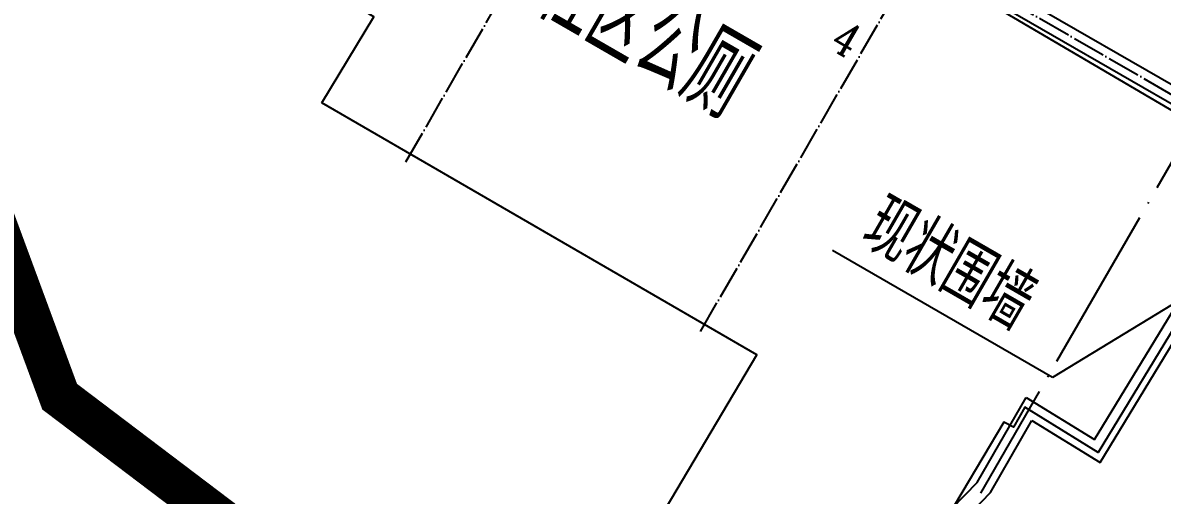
# Model space of a CAD drawing. Header units: millimetres. Extents: x 216654360 to 218309126, y 218099985 to 219647706.
# Drawn here: x 217894856 to 217908599, y 218892183 to 218897883 of the extents above; entities that cross this region are included whole.
import ezdxf
from ezdxf.xclip import XClip

# ---------------------------------------------------------------- set-up
doc = ezdxf.new("R2010")
doc.units = ezdxf.units.MM
doc.header["$LTSCALE"] = 1000
doc.header["$XCLIPFRAME"] = 0
doc.linetypes.add('DASH', pattern=[0.35, 0.25, -0.1])
doc.linetypes.add('DOTE', pattern=[2.42, 2, -0.2, 0.02, -0.2])
for name, color, linetype in [('A-ANNO-DOTE', 1, 'DOTE'), ('A-ANNO-TXT', 7, 'Continuous'), ('A-FLOR-STRS', 51, 'Continuous'), ('A-WALL', 2, 'Continuous'), ('A-WALL-MSNW', 2, 'Continuous'), ('A-WALL-PATT', 252, 'Continuous'), ('DIM_LEAD', 3, 'Continuous'), ('PUB_TEXT', 7, 'Continuous'), ('现状植物', 3, 'Continuous')]:
    doc.layers.add(name, color=color, linetype=linetype)
doc.styles.add('_TCH_DIM', font='JZFZ_ENA', dxfattribs={"width": 0.7, "bigfont": 'JZFZ_CNB'})
doc.styles.add('A_AXIS', font='COMPLEX', dxfattribs={"width": 0.8, "bigfont": 'HZ'})
doc.styles.add('A_DIM', font='SIMPLEX', dxfattribs={"width": 0.7, "bigfont": 'HZ'})

# ---------------------------------------------------------------- blocks, each defined once
blk = doc.blocks.new('123sfg')
at = {"layer": 'A-FLOR-STRS', "color": 1, "linetype": 'DASH', "const_width": 0.5}
blk.add_lwpolyline([(-435.752, -1148.388), (-511.112, -1148.388), (-511.355, -1165.73), (-511.083, -1166.33), (-509.863, -1167.166), (-509.9, -1175.035), (-511.215, -1175.819), (-511.501, -1176.374), (-511.845, -1217.801), (-511.771, -1218.378), (-511.588, -1218.902), (-509.767, -1219.662), (-509.386, -1219.697), (-508.994, -1221.561), (-505.307, -1224.628), (-496.145, -1225.778), (-492.04, -1227.509), (-490.677, -1229.041), (-491.178, -1234.403), (-491.835, -1240.873), (-495.305, -1245.832), (-496.093, -1248.61), (-498.27, -1262.571), (-497.982, -1324.142)], dxfattribs=at)
at = {"layer": 'A-WALL-PATT', "flags": 128}
blk.add_lwpolyline([(-504.339, -1219.975), (-504.317, -1218.763), (-505.836, -1218.729), (-505.807, -1217.226), (-505.673, -1214.815), (-503.917, -1214.864), (-494.032, -1214.943), (-494.122, -1218.949), (-495.16, -1218.919), (-495.16, -1219.197), (-495.291, -1219.203), (-495.308, -1220.689), (-495.325, -1220.944), (-495.392, -1221.219), (-495.865, -1223.091), (-498.313, -1222.951), (-498.276, -1219.989)], close=True, dxfattribs=at)
at = {"layer": 'A-ANNO-TXT', "linetype": 'Continuous', "style": 'A_DIM', "width": 0.7}
blk.add_text('社区公厕', height=1, dxfattribs=at).set_placement((-502.702, -1217.775))
blk = doc.blocks.new('123sdtrt')
at = {"layer": 'A-WALL-MSNW'}
for p, q in [((6001102, -23348), (5985560, -23348)), ((6001005, -27724), (6001102, -23348)), ((6000898, -23548), (5985760, -23548)), ((6000809, -27518), (6000898, -23548)), ((5999840, -27491), (6000809, -27518)), ((5999840, -28674), (5999840, -27491)), ((6000040, -27697), (6001005, -27724)), ((6000040, -28699), (6000040, -27697)), ((5999840, -28674), (5998405, -34359)), ((6000040, -28699), (5998641, -34242))]:
    blk.add_line(p, q, dxfattribs=at)
blk = doc.blocks.new('A$C626D7193')
at = {"layer": 'A-ANNO-DOTE', "ltscale": 0.2}
for p, q in [((26731, -96055), (26731, -50067)), ((30831, -96055), (30831, -50067)), ((18449, -90736), (39411, -90736))]:
    blk.add_line(p, q, dxfattribs=at)
at = {"layer": 'A-ANNO-DOTE', "flags": 128}
blk.add_lwpolyline([(34731, -58340), (34731, -96055)], dxfattribs=at)
blk = doc.blocks.new('q34wsyt')
at = {"layer": 'A-ANNO-TXT', "color": 7, "style": 'A_AXIS', "width": 0.8}
blk.add_text('4', height=400, dxfattribs=at).set_placement((7031848, -222199))
blk = doc.blocks.new('A$C04836B57')
at = {"layer": 'DIM_LEAD'}
for p, q in [((-86111.8, -85025.8), (-86976.3, -86606.3)), ((-86976.3, -86606.3), (-90038.4, -86606.3))]:
    blk.add_line(p, q, dxfattribs=at)
at = {"layer": 'A-ANNO-DOTE'}
ref = blk.add_blockref('123sfg', (408074.6, 1131835.7), dxfattribs=dict(at, xscale=1000, yscale=1000, zscale=1000))
XClip(ref).set_block_clipping_path([(-527.1162536906, -1244.4995262616), (-408.0745740716, -1131.8357493737)])
at = {"layer": 'A-ANNO-TXT'}
blk.add_blockref('A$C626D7193', (-121762.4, 7805.5), dxfattribs=at)
at = {"layer": 'A-FLOR-STRS'}
blk.add_blockref('q34wsyt', (-7123153.6, 137693.3), dxfattribs=at)
at = {"layer": 'A-WALL'}
ref = blk.add_blockref('123sdtrt', (-6086971.9, -59483.2), dxfattribs=at)
XClip(ref).set_block_clipping_path([(5967930.2562667066, -53180.5443578812), (6086971.9358856641, 59482.6559491576)])
at = {"layer": 'PUB_TEXT', "color": 7, "style": '_TCH_DIM', "width": 0.8}
blk.add_text('现状围墙', height=714.89, dxfattribs=at).set_placement((-89828.4, -86388.8))

msp = doc.modelspace()

# ---------------------------------------------------------------- block references
at = {"layer": '现状植物', "rotation": 330.0099772030858}
msp.add_blockref('A$C04836B57', (218025897, 218925139), dxfattribs=at)

doc.saveas('drawing.dxf')
